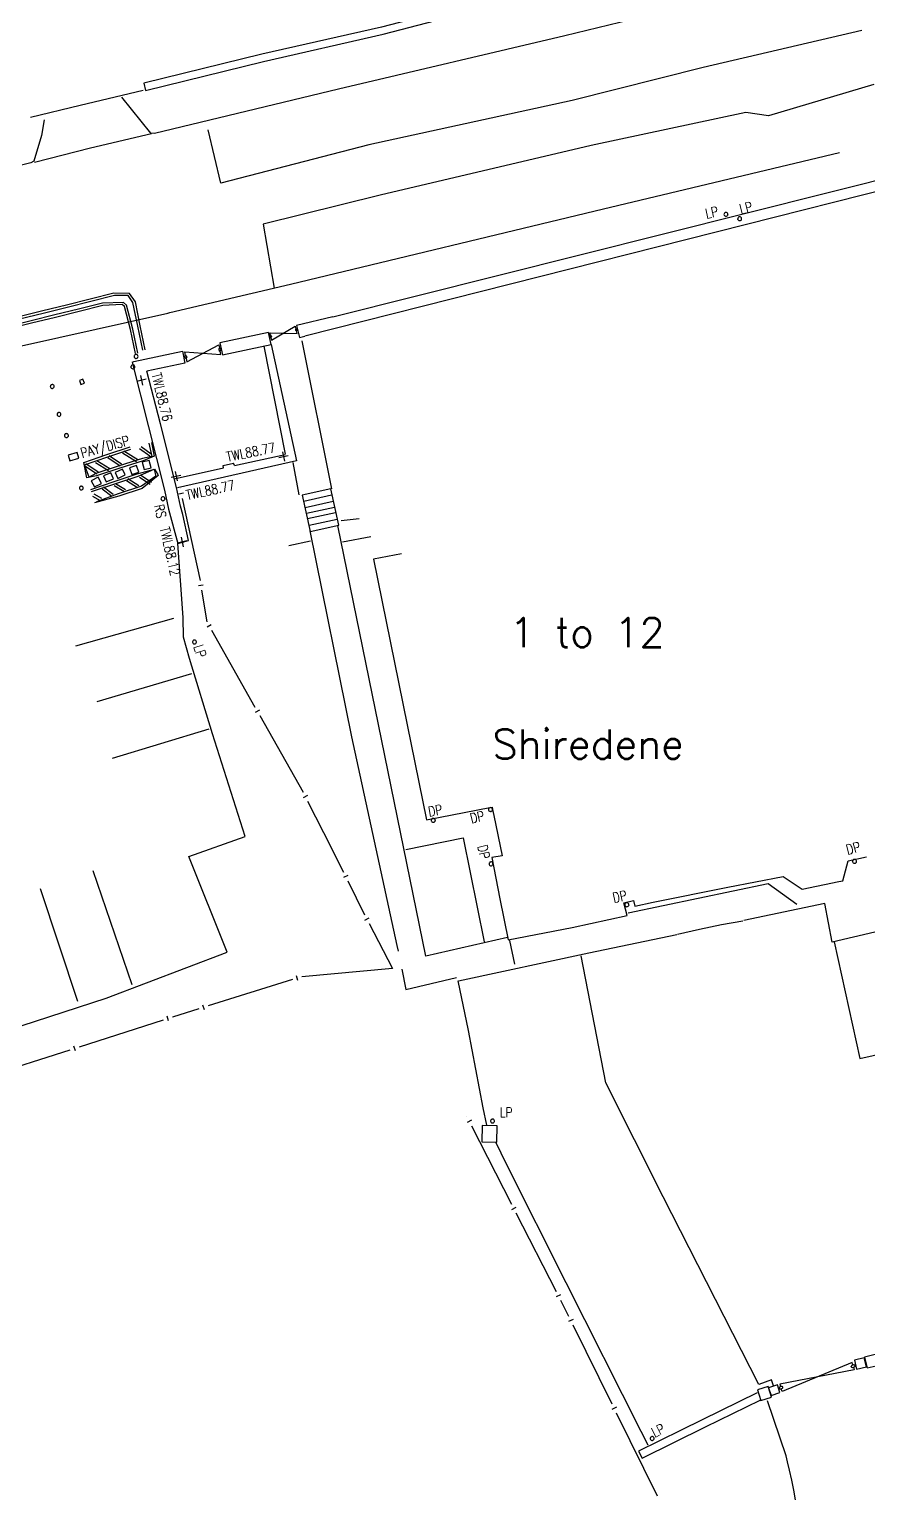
# Model space of a CAD drawing. Extents: x 427500 to 429848, y 434500 to 436505.
# Drawn here: x 428006.1 to 428040.3, y 436118 to 436177.9 of the extents above; entities that cross this region are included whole.
import ezdxf

# ---------------------------------------------------------------- set-up
doc = ezdxf.new("R2010")
doc.units = 0
doc.layers.get('0').update_dxf_attribs({"color": 222})
doc.layers.add('LPTIP_Ex_Base', color=8, linetype='Continuous')
doc.styles.add('MtXpl_Romans', font='romans__.ttf')
doc.styles.get("Standard").update_dxf_attribs({"font": 'romans.shx'})

# ---------------------------------------------------------------- blocks, each defined once
blk = doc.blocks.new('FENCE_UP')
at = {"color": 0, "linetype": 'ByBlock', "flags": 128}
blk.add_lwpolyline([(0, 0.5), (0, -0.5)], dxfattribs=at)
blk = doc.blocks.new('GATE')
at = {"color": 0, "linetype": 'ByBlock', "flags": 128}
for points in [[(-0.450902, 0), (-0.451904, 0.007014), (-0.455912, 0.014028), (-0.460922, 0.019038), (-0.467936, 0.023046), (-0.475952, 0.024048), (-0.482966, 0.023046), (-0.48998, 0.019038), (-0.49499, 0.014028), (-0.498998, 0.007014), (-0.5, 0), (-0.498998, -0.007014), (-0.49499, -0.014028), (-0.48998, -0.019038), (-0.482966, -0.023046), (-0.475952, -0.024048), (-0.467936, -0.023046), (-0.460922, -0.019038), (-0.455912, -0.014028), (-0.451904, -0.007014)], [(-0.475952, 0.024048), (-0.475952, 0.078156), (0.475952, -0.078156), (0.475952, -0.024048)], [(-0.475952, -0.024048), (-0.475952, -0.078156), (0.475952, 0.078156), (0.475952, 0.024048)], [(-0.450902, 0), (-0.451904, -0.007014)], [(0.5, 0), (0.498998, 0.007014), (0.49499, 0.014028), (0.48998, 0.019038), (0.482966, 0.023046), (0.475952, 0.024048), (0.467936, 0.023046), (0.460922, 0.019038), (0.455912, 0.014028), (0.451904, 0.007014), (0.450902, 0), (0.451904, -0.007014), (0.455912, -0.014028), (0.460922, -0.019038), (0.467936, -0.023046), (0.475952, -0.024048), (0.482966, -0.023046), (0.48998, -0.019038), (0.49499, -0.014028), (0.498998, -0.007014)], [(0.5, 0), (0.498998, -0.007014)]]:
    blk.add_lwpolyline(points, dxfattribs=at)
blk = doc.blocks.new('CIRCL')
at = {"color": 0, "linetype": 'ByBlock', "flags": 128}
for points in [[(0.5, 0), (0.475, 0.154), (0.404, 0.293), (0.293, 0.404), (0.154, 0.475), (0, 0.5), (-0.154, 0.475), (-0.293, 0.404), (-0.404, 0.293), (-0.475, 0.154), (-0.5, 0), (-0.475, -0.154), (-0.404, -0.293), (-0.293, -0.404), (-0.154, -0.475), (0, -0.5), (0.154, -0.475), (0.293, -0.404), (0.404, -0.293), (0.475, -0.154)], [(0.5, 0), (0.475, -0.154)]]:
    blk.add_lwpolyline(points, dxfattribs=at)
blk = doc.blocks.new('SPOT')
at = {"color": 0, "linetype": 'ByBlock', "flags": 128}
for points in [[(-0.5, 0), (0.5, 0)], [(0, 0.5), (0, -0.5)]]:
    blk.add_lwpolyline(points, dxfattribs=at)

msp = doc.modelspace()

# ---------------------------------------------------------------- linework, layer by layer
at = {"layer": 'LPTIP_Ex_Base', "color": 251, "true_color": 0x636466}
msp.add_line((428014.49, 436160.128), (428014.448, 436160.234), dxfattribs=at)
at = {"layer": 'LPTIP_Ex_Base', "color": 251, "true_color": 0x636466, "flags": 128}
for points in [[(428039.541, 436180.468), (428036.956, 436179.867), (428027.973, 436177.671), (428018.731, 436175.5), (428011.226, 436173.686)], [(428040.099, 436177.889), (428033.623, 436176.378), (428028.27, 436175.039), (428019.973, 436173.227), (428013.93, 436171.657), (428013.411, 436173.838)], [(428010.762, 436175.447), (428008.19, 436174.839), (428006.169, 436174.336)], [(428011.226, 436173.686), (428011.077, 436173.709), (428009.894, 436175.17)], [(428040.59, 436175.692), (428036.287, 436174.413), (428035.367, 436174.541), (428029.046, 436173.196), (428020.438, 436171.167), (428015.665, 436169.982), (428016.108, 436167.375)], [(428041.76, 436175.227), (428042.088, 436173.95), (428042.384, 436172.484), (428042.547, 436171.785), (428017.36, 436165.416)], [(428006.716, 436174.251), (428006.619, 436173.61), (428006.303, 436172.565), (428006.176, 436172.496)], [(428006.331, 436172.514), (428008.617, 436173.102), (428011.102, 436173.683)], [(428011.845, 436166.375), (428016.783, 436167.533), (428029.554, 436170.616), (428039.19, 436172.919)], [(428006.176, 436172.496), (428001.073, 436171.24), (427994.268, 436169.617), (427986.724, 436167.692)], [(428018.508, 436166.209), (428042.146, 436172.136), (428042.09, 436172.424)], [(428010.543, 436164.726), (428010.348, 436165.707), (428010.082, 436166.687), (428009.958, 436166.795), (428009.098, 436166.758), (428008.127, 436166.519), (428007.156, 436166.28), (428006.185, 436166.041), (428005.214, 436165.802)], [(428010.846, 436164.857), (428010.646, 436165.837), (428010.444, 436166.818), (428010.203, 436167.153), (428009.571, 436167.17), (428008.601, 436166.928), (428007.631, 436166.685), (428006.661, 436166.443), (428005.69, 436166.201)], [(428010.748, 436164.837), (428010.548, 436165.817), (428010.347, 436166.795), (428010.15, 436167.069), (428009.595, 436167.073), (428008.625, 436166.831), (428007.655, 436166.588), (428006.685, 436166.346), (428005.715, 436166.104)], [(427981.689, 436162.98), (427982.171, 436161.92), (427982.993, 436159.345), (427988.398, 436160.727), (427995.164, 436162.395), (428002.852, 436164.363), (428011.771, 436166.357), (428011.845, 436166.375)], [(428010.445, 436164.707), (428010.25, 436165.687), (428010.006, 436166.622), (428009.905, 436166.71), (428009.122, 436166.661), (428008.151, 436166.422), (428007.18, 436166.183), (428006.209, 436165.944), (428005.238, 436165.705)], [(428018.508, 436166.209), (428017.025, 436165.85), (428017.143, 436165.364)], [(428015.982, 436165.073), (428017.025, 436160.331), (428012.158, 436159.224)], [(428016.577, 436160.601), (428015.701, 436165.003)], [(428017.143, 436165.364), (428017.36, 436165.416)], [(428017.237, 436165.223), (428018.447, 436159.183)], [(428010.31, 436164.357), (428010.38, 436164.376), (428012.363, 436164.805), (428012.469, 436164.316), (428010.916, 436163.984)], [(428010.31, 436164.357), (428010.986, 436161.71), (428011.636, 436159.124), (428011.804, 436158.356), (428012.179, 436156.956)], [(428012.38, 436158.136), (428012.29, 436158.474), (428012.123, 436159.238), (428011.471, 436161.832), (428010.916, 436163.984)], [(428011.097, 436161.068), (428011.217, 436160.522), (428010.764, 436160.328), (428009.813, 436160.019), (428008.862, 436159.71), (428008.46, 436159.629), (428008.335, 436160.26), (428009.283, 436160.578), (428010.231, 436160.897)], [(428011, 436161.047), (428011.119, 436160.501), (428010.733, 436160.423), (428009.782, 436160.114), (428008.831, 436159.805), (428008.553, 436159.664), (428008.367, 436160.165), (428009.315, 436160.484), (428010.263, 436160.802)], [(428010.619, 436160.827), (428011.03, 436160.53), (428011.03, 436160.53)], [(428010.678, 436160.908), (428011.088, 436160.611), (428011.088, 436160.611)], [(428008.93, 436159.859), (428008.42, 436160.2), (428008.42, 436160.2)], [(428008.824, 436160.257), (428009.344, 436159.932), (428009.344, 436159.932)], [(428008.877, 436160.342), (428009.397, 436160.017), (428009.397, 436160.017)], [(428009.83, 436160.105), (428009.316, 436160.442), (428009.316, 436160.442)], [(428009.885, 436160.188), (428009.371, 436160.526), (428009.371, 436160.526)], [(428010.487, 436160.282), (428009.926, 436160.631), (428009.926, 436160.631)], [(428010.54, 436160.367), (428009.979, 436160.716), (428009.979, 436160.716)], [(428014.04, 436160.036), (428014.029, 436160.139), (428014.448, 436160.234)], [(428014.49, 436160.128), (428016.566, 436160.584)], [(428017.136, 436158.934), (428016.891, 436160.254)], [(428008.875, 436159.776), (428008.365, 436160.117), (428008.365, 436160.117)], [(428008.628, 436159.161), (428009.576, 436159.48), (428010.524, 436159.798), (428011.22, 436159.98), (428011.361, 436159.767), (428011.372, 436159.722), (428010.724, 436159.2), (428009.775, 436158.885), (428008.773, 436158.613)], [(428008.659, 436159.067), (428009.607, 436159.385), (428010.555, 436159.703), (428011.21, 436159.981), (428011.224, 436159.928), (428011.264, 436159.745), (428011.274, 436159.7), (428010.693, 436159.295), (428009.744, 436158.98), (428008.862, 436158.657)], [(428010.138, 436159.605), (428010.581, 436159.315), (428010.581, 436159.315)], [(428010.617, 436159.661), (428011.048, 436159.376), (428011.048, 436159.376)], [(428010.672, 436159.745), (428011.104, 436159.459), (428011.104, 436159.459)], [(428012.032, 436159.595), (428014.04, 436160.036)], [(428008.745, 436158.975), (428009.062, 436158.794), (428009.062, 436158.794)], [(428009.479, 436158.873), (428009.083, 436159.164), (428009.083, 436159.164)], [(428009.538, 436158.953), (428009.143, 436159.244), (428009.143, 436159.244)], [(428009.58, 436159.32), (428009.996, 436159.07), (428009.996, 436159.07)], [(428009.631, 436159.405), (428010.048, 436159.156), (428010.048, 436159.156)], [(428010.083, 436159.522), (428010.527, 436159.231), (428010.527, 436159.231)], [(428012.271, 436159.18), (428012.271, 436159.18)], [(428017.316, 436158.681), (428018.457, 436158.936)], [(428008.696, 436158.888), (428009.012, 436158.707), (428009.012, 436158.707)], [(428012.356, 436158.789), (428013.086, 436155.435), (428013.086, 436155.435)], [(428017.37, 436158.426), (428018.514, 436158.681)], [(428017.432, 436158.184), (428018.571, 436158.436)], [(428012.179, 436156.956), (428012.609, 436157.071), (428012.38, 436158.136)], [(428017.475, 436157.965), (428018.609, 436158.209)], [(428017.542, 436157.697), (428018.676, 436157.946)], [(428018.844, 436157.882), (428019.579, 436157.967)], [(428017.572, 436157.46), (428019.269, 436149.054), (428021.119, 436140.536), (428021.167, 436140.302)], [(428025.64, 436140.86), (428022.297, 436140.095), (428020.37, 436149.555), (428018.705, 436157.691)], [(428018.904, 436157.013), (428020.06, 436157.242)], [(427994.835, 436133.822), (427997.7, 436134.63), (428009.257, 436138.381), (428014.19, 436140.264), (428012.622, 436144.173), (428014.923, 436144.989), (428013.588, 436149.174), (428012.652, 436152.259), (428012.407, 436153.13), (428012.394, 436153.934), (428012.179, 436156.956)], [(428017.589, 436157.046), (428016.703, 436156.859)], [(428021.31, 436156.53), (428020.168, 436156.308), (428021.542, 436149.543), (428022.328, 436145.672), (428024.912, 436146.172), (428025.007, 436146.19), (428025.028, 436146.088), (428025.079, 436145.841), (428025.417, 436144.197), (428025.003, 436144.131), (428025.321, 436142.438), (428025.664, 436140.762), (428028.275, 436141.273), (428030.516, 436141.758), (428030.526, 436141.76), (428030.381, 436142.278), (428030.782, 436142.377), (428030.836, 436142.148), (428031.58, 436142.311), (428034.628, 436142.913), (428036.887, 436143.353), (428037.665, 436142.838), (428039.158, 436143.145), (428039.323, 436143.181), (428039.541, 436143.992), (428040.296, 436144.152)], [(428013.15, 436155.04), (428013.359, 436153.753)], [(428008.021, 436152.766), (428012.01, 436153.902)], [(428013.359, 436153.753), (428013.359, 436153.753)], [(428013.555, 436153.405), (428015.325, 436150.269)], [(428012.741, 436151.624), (428008.866, 436150.479)], [(428009.505, 436148.181), (428013.454, 436149.382)], [(428015.521, 436149.921), (428017.288, 436146.791), (428017.288, 436146.791)], [(428017.471, 436146.435), (428018.131, 436145.149), (428018.945, 436143.531), (428018.945, 436143.531)], [(428021.482, 436144.455), (428023.831, 436144.934), (428024.686, 436140.68)], [(428008.711, 436143.593), (428010.298, 436138.94)], [(428006.558, 436142.868), (428008.08, 436138.27)], [(428019.12, 436143.172), (428019.798, 436141.784), (428019.798, 436141.784)], [(428037.451, 436142.204), (428036.278, 436143.052), (428030.56, 436141.853)], [(428048.792, 436133.179), (428048.239, 436135.316), (428047.684, 436137.622), (428044.779, 436137.002), (428043.71, 436141.805), (428038.891, 436140.674), (428038.586, 436142.254), (428035.277, 436141.558)], [(428019.984, 436141.43), (428020.946, 436139.599), (428017.241, 436139.261), (428017.241, 436139.261)], [(428032.555, 436140.971), (428028.961, 436140.228), (428023.631, 436139.083)], [(428032.577, 436140.995), (428033.474, 436141.2), (428034.368, 436141.391), (428035.242, 436141.546)], [(428025.929, 436139.769), (428025.731, 436140.744)], [(428038.966, 436140.691), (428040.017, 436135.924), (428042.737, 436136.541), (428044.594, 436129.359)], [(428036.494, 436122.555), (428036.419, 436122.805), (428035.892, 436122.619), (428031.997, 436130.279), (428029.648, 436134.929), (428028.64, 436140.115)], [(428021.318, 436139.572), (428021.488, 436138.746), (428023.556, 436139.225)], [(428016.859, 436139.142), (428013.423, 436138.068)], [(428023.612, 436139.091), (428024.025, 436137.064), (428024.631, 436133.915), (428024.775, 436133.203)], [(428011.582, 436137.49), (428008.154, 436136.391)], [(428013.041, 436137.949), (428011.963, 436137.612), (428011.963, 436137.612)], [(428007.773, 436136.269), (428004.345, 436135.17)], [(428023.981, 436133.535), (428023.981, 436133.535)], [(428024.163, 436133.179), (428025.8, 436129.973)], [(428031.372, 436120.142), (428031.097, 436120.692), (428028.032, 436126.769), (428025.597, 436131.602), (428025.165, 436132.506)], [(428025.982, 436129.617), (428027.619, 436126.41)], [(428027.801, 436126.054), (428028.132, 436125.406), (428028.132, 436125.406)], [(428028.309, 436125.047), (428029.9, 436121.818)], [(428035.83, 436122.275), (428033.58, 436121.17), (428030.988, 436119.892), (428031.129, 436119.605)], [(428031.129, 436119.605), (428033.721, 436120.883), (428035.948, 436121.977)], [(428037.399, 436117.905), (428037.33, 436118.292), (428037.242, 436118.709), (428037.151, 436119.112), (428037.07, 436119.458), (428037.014, 436119.703), (428036.246, 436121.941)], [(428030.077, 436121.46), (428031.752, 436118.061), (428031.752, 436118.061)]]:
    msp.add_lwpolyline(points, dxfattribs=at)
for points in [[(428026.872, 436179.667), (428024.418, 436179.051), (428020.494, 436178.032), (428015.606, 436176.922), (428010.79, 436175.74), (428010.861, 436175.449), (428015.675, 436176.63), (428020.565, 436177.741), (428024.492, 436178.76), (428026.945, 436179.376)], [(428014, 436164.652), (428015.982, 436165.073), (428015.879, 436165.562), (428013.897, 436165.141)], [(428008.362, 436163.491), (428008.301, 436163.661), (428008.16, 436163.611), (428008.222, 436163.44)], [(428008.133, 436160.436), (428008.066, 436160.664), (428007.701, 436160.558), (428007.767, 436160.33)], [(428010.486, 436160.136), (428010.2, 436160.037), (428010.294, 436159.764), (428010.58, 436159.863)], [(428011.012, 436160.344), (428010.729, 436160.27), (428010.809, 436159.966), (428011.091, 436160.04)], [(428009.058, 436159.403), (428008.932, 436159.652), (428008.644, 436159.506), (428008.77, 436159.257)], [(428009.447, 436159.838), (428009.15, 436159.714), (428009.254, 436159.462), (428009.552, 436159.586)], [(428009.926, 436159.986), (428009.623, 436159.846), (428009.733, 436159.609), (428010.035, 436159.749)], [(428017.256, 436158.924), (428017.579, 436157.446), (428018.748, 436157.702), (428018.425, 436159.18)], [(428024.601, 436133.19), (428024.587, 436132.519), (428025.205, 436132.506), (428025.219, 436133.177)], [(428039.882, 436123.236), (428040.286, 436123.33), (428040.2, 436123.699), (428039.797, 436123.605)], [(428040.208, 436123.735), (428040.313, 436123.288), (428040.808, 436123.404), (428040.703, 436123.852)], [(428035.838, 436122.396), (428035.976, 436121.957), (428036.412, 436122.094), (428036.274, 436122.533)], [(428036.296, 436122.48), (428036.402, 436122.169), (428036.758, 436122.29), (428036.652, 436122.601)]]:
    msp.add_lwpolyline(points, close=True, dxfattribs=at)

# ---------------------------------------------------------------- block references
at = {"layer": 'LPTIP_Ex_Base', "color": 251, "true_color": 0x636466}
for name, p, xscale, yscale, zscale, rotation in [('CIRCL', (428034.553, 436170.387), 0.16, 0.16, 0.16, 342.590318), ('CIRCL', (428035.115, 436170.211), 0.16, 0.16, 0.16, 203.8107000000001), ('GATE', (428016.489, 436165.539), 1.130236, 2, 1.130236, 14.55498799999999), ('GATE', (428013.198, 436164.716), 1.492161371215037, 2.640442122202862, 1.492161371215037, 11.91425124773208), ('CIRCL', (428010.475, 436164.586), 0.1599999999999999, 0.1599999999999999, 0.1599999999999999, 252.8052049999999), ('CIRCL', (428010.344, 436164.163), 0.16, 0.16, 0.16, 193.712794), ('SPOT', (428010.695, 436163.609), 0.4, 0.4, 0.4, 283.72229), ('CIRCL', (428007.052, 436163.36), 0.16, 0.16, 0.16, 183.768247), ('CIRCL', (428007.329, 436162.221), 0.16, 0.16, 0.16, 109.340593), ('CIRCL', (428007.632, 436161.357), 0.16, 0.16, 0.16, 109.340593), ('SPOT', (428016.491, 436160.502), 0.4, 0.4, 0.4, 11.270005), ('SPOT', (428012.108, 436159.698), 0.4, 0.4, 0.4, 12.146573), ('CIRCL', (428008.238, 436159.215), 0.16, 0.16, 0.16, 105.800338), ('FENCE_UP', (428012.314, 436158.985), 0.2, 0.2, 0.2, 282.276716), ('CIRCL', (428011.568, 436158.777), 0.16, 0.16, 0.16, 358.185843), ('SPOT', (428012.357, 436157.01), 0.4, 0.4, 0.4, 282.9074100000001), ('FENCE_UP', (428013.118, 436155.238), 0.2000000000000001, 0.2000000000000001, 0.2000000000000001, 279.200105), ('FENCE_UP', (428013.457, 436153.579), 0.2, 0.2, 0.2, 299.439345), ('CIRCL', (428012.856, 436152.928), 0.16, 0.16, 0.16, 242.7759049999999), ('FENCE_UP', (428015.423, 436150.095), 0.2, 0.2, 0.2, 299.439345), ('FENCE_UP', (428017.379, 436146.613), 0.2, 0.2, 0.2, 297.175887), ('CIRCL', (428024.941, 436146.086), 0.16, 0.16, 0.16, 270.542672), ('CIRCL', (428022.604, 436145.646), 0.16, 0.16, 0.16, 10.677852), ('CIRCL', (428024.962, 436143.87), 0.16, 0.16, 0.16, 343.248609), ('CIRCL', (428039.804, 436143.973), 0.16, 0.16, 0.16, 174.446331), ('FENCE_UP', (428019.033, 436143.351), 0.2, 0.2, 0.2, 296.0246650000001), ('CIRCL', (428030.507, 436142.201), 0.16, 0.16, 0.16, 343.248609), ('FENCE_UP', (428019.891, 436141.607), 0.2, 0.2, 0.2, 297.717457), ('FENCE_UP', (428017.05, 436139.202), 0.2, 0.2, 0.2, 197.3541049999999), ('FENCE_UP', (428013.232, 436138.008), 0.2, 0.2, 0.2, 197.3541049999999), ('FENCE_UP', (428011.773, 436137.551), 0.2, 0.2, 0.2, 197.772027), ('FENCE_UP', (428007.964, 436136.33), 0.2, 0.2, 0.2, 197.772027), ('FENCE_UP', (428024.072, 436133.357), 0.2, 0.2, 0.2, 297.050922), ('CIRCL', (428025.024, 436133.37), 0.16, 0.16, 0.16, 116.680831), ('FENCE_UP', (428025.891, 436129.795), 0.2, 0.2, 0.2, 297.050922), ('FENCE_UP', (428027.71, 436126.232), 0.2, 0.2, 0.2, 297.050922), ('FENCE_UP', (428028.22, 436125.227), 0.2, 0.2, 0.2, 296.240405), ('GATE', (428038.274, 436122.921), 3.232655, 2, 3.232655, 196.6313349999999), ('FENCE_UP', (428029.989, 436121.639), 0.2, 0.2, 0.2, 296.240405), ('CIRCL', (428031.539, 436120.407), 0.16, 0.16, 0.16, 116.680831)]:
    msp.add_blockref(name, p, dxfattribs=dict(at, xscale=xscale, yscale=yscale, zscale=zscale, rotation=rotation))

# ---------------------------------------------------------------- texts
at = {"layer": 'LPTIP_Ex_Base', "color": 251, "true_color": 0x636466, "width": 0.8}
for s, rotation, p in [('LP', 13.01564, (428033.767, 436170.213)), ('LP', 13.43103, (428035.162, 436170.403)), ('TWL88.76', 283.72229, (428011.098, 436163.865)), ('PAY/DISP', 15.35637, (428008.272, 436160.435)), ('TWL88.77', 11.27, (428014.207, 436160.286)), ('TWL88.77', 12.14657, (428012.557, 436158.724)), ('RS', -77.81634, (428011.208, 436158.499)), ('TWL88.12', 282.90741, (428011.438, 436157.574)), ('LP', -71.77492, (428012.814, 436152.739)), ('DP', 10.06906, (428022.44, 436145.798)), ('DP', 12.57894, (428024.164, 436145.52)), ('DP', -77.97772, (428024.408, 436144.598)), ('DP', 14.03624, (428039.517, 436144.245)), ('DP', 11.62217, (428029.976, 436142.282)), ('LP', 26.31809, (428031.639, 436120.442))]:
    msp.add_text(s, height=0.4, rotation=rotation, dxfattribs=at).set_placement(p)
at = {"layer": 'LPTIP_Ex_Base', "color": 251, "true_color": 0x636466, "style": 'MtXpl_Romans'}
for s, p in [('1 to 12', (428025.725, 436152.721)), ('Shiredene', (428025.014, 436148.161))]:
    msp.add_text(s, height=1.2, dxfattribs=at).set_placement(p)
at = {"layer": 'LPTIP_Ex_Base', "color": 251, "true_color": 0x636466, "width": 0.8}
msp.add_text('LP', height=0.4, dxfattribs=at).set_placement((428025.321, 436133.521))

doc.saveas('drawing.dxf')
